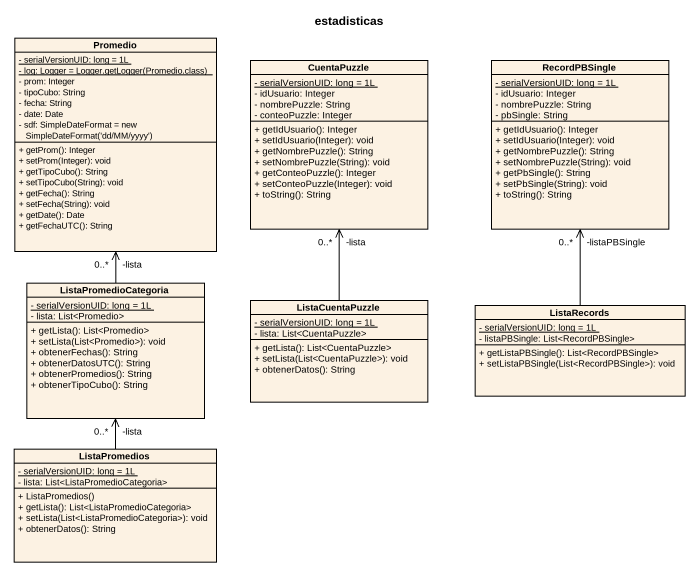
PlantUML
@startuml
title estadisticas
hide circle
hide empty members
skinparam classAttributeIconSize 0
class Promedio {
  {static} - serialVersionUID: long = 1L
  {static} {field} - log: Logger = Logger.getLogger(Promedio.class)
  - prom: Integer
  - tipoCubo: String
  - fecha: String
  - date: Date
  {field} - sdf: SimpleDateFormat = new SimpleDateFormat('dd/MM/yyyy')
  + getProm(): Integer
  + setProm(Integer): void
  + getTipoCubo(): String
  + setTipoCubo(String): void
  + getFecha(): String
  + setFecha(String): void
  + getDate(): Date
  + getFechaUTC(): String
}
class CuentaPuzzle {
  {static} - serialVersionUID: long = 1L
  - idUsuario: Integer
  - nombrePuzzle: String
  - conteoPuzzle: Integer
  + getIdUsuario(): Integer
  + setIdUsuario(Integer): void
  + getNombrePuzzle(): String
  + setNombrePuzzle(String): void
  + getConteoPuzzle(): Integer
  + setConteoPuzzle(Integer): void
  + toString(): String
}
class RecordPBSingle {
  {static} - serialVersionUID: long = 1L
  - idUsuario: Integer
  - nombrePuzzle: String
  - pbSingle: String
  + getIdUsuario(): Integer
  + setIdUsuario(Integer): void
  + getNombrePuzzle(): String
  + setNombrePuzzle(String): void
  + getPbSingle(): String
  + setPbSingle(String): void
  + toString(): String
}
class ListaPromedioCategoria {
  {static} - serialVersionUID: long = 1L
  - lista: List<Promedio>
  + getLista(): List<Promedio>
  + setLista(List<Promedio>): void
  + obtenerFechas(): String
  + obtenerDatosUTC(): String
  + obtenerPromedios(): String
  + obtenerTipoCubo(): String
}
class ListaCuentaPuzzle {
  {static} - serialVersionUID: long = 1L
  - lista: List<CuentaPuzzle>
  + getLista(): List<CuentaPuzzle>
  + setLista(List<CuentaPuzzle>): void
  + obtenerDatos(): String
}
class ListaRecords {
  {static} - serialVersionUID: long = 1L
  - listaPBSingle: List<RecordPBSingle>
  + getListaPBSingle(): List<RecordPBSingle>
  + setListaPBSingle(List<RecordPBSingle>): void
}
class ListaPromedios {
  {static} - serialVersionUID: long = 1L
  - lista: List<ListaPromedioCategoria>
  + ListaPromedios()
  + getLista(): List<ListaPromedioCategoria>
  + setLista(List<ListaPromedioCategoria>): void
  + obtenerDatos(): String
}
ListaPromedioCategoria -up-> "-lista\n0..*" Promedio
ListaCuentaPuzzle -up-> "-lista\n0..*" CuentaPuzzle
ListaRecords -up-> "-listaPBSingle\n0..*" RecordPBSingle
ListaPromedios -up-> "-lista\n0..*" ListaPromedioCategoria
@enduml
